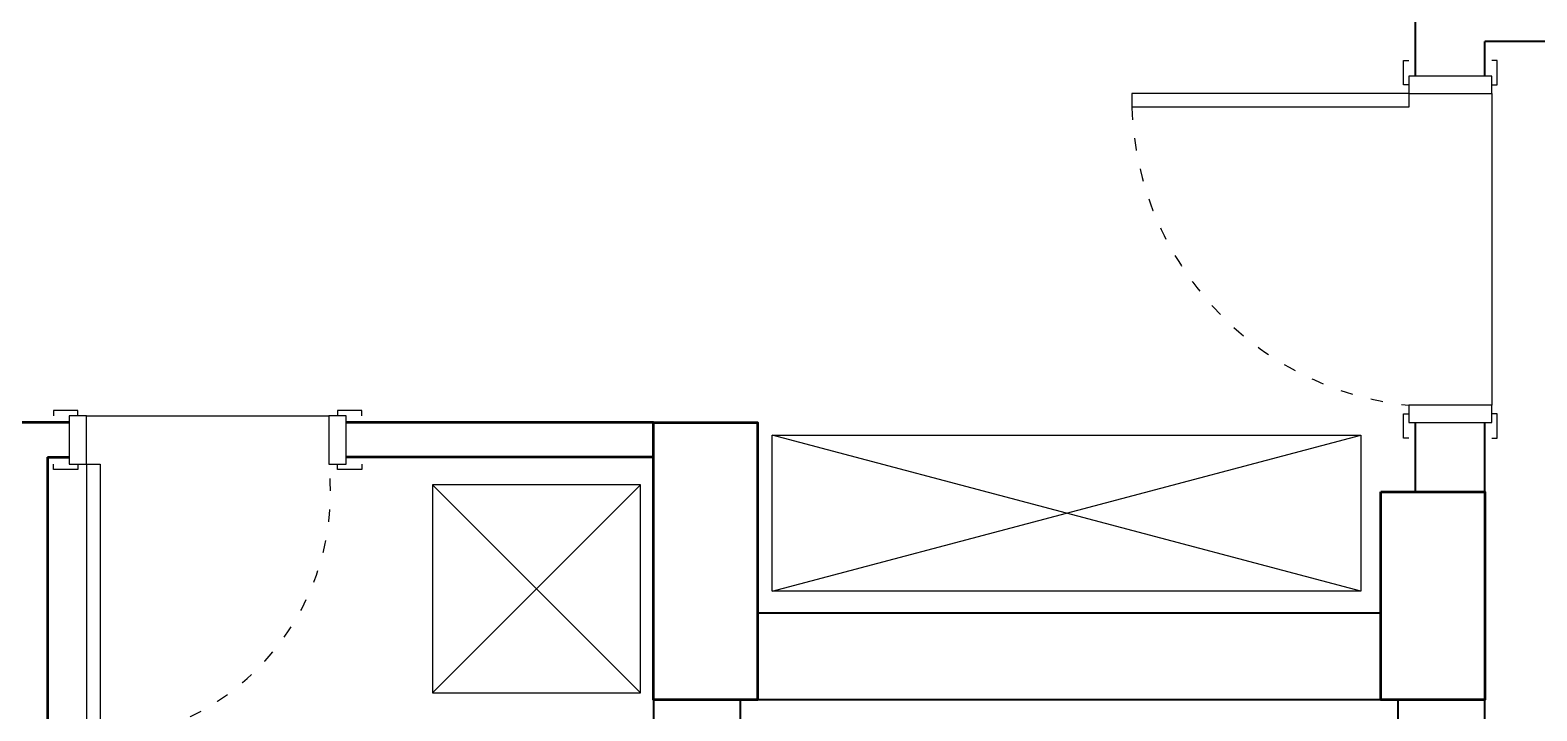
# Model space of a CAD drawing. Header units: millimetres. Extents: x 38 to 2348, y 24 to 977.
# Drawn here: x 643.4 to 1078.4, y 265.8 to 462.3 of the extents above; entities that cross this region are included whole.
import ezdxf

# ---------------------------------------------------------------- set-up
doc = ezdxf.new("R2010")
doc.units = ezdxf.units.MM
doc.linetypes.add('ACAD_ISO03W100', pattern=[30, 12, -18])
doc.layers.add('14_ISLAK_MEKAN_TEFRİŞ', color=134, linetype='Continuous')
doc.layers.add('7_TEFRİŞ', color=183, linetype='Continuous')
for name, color, linetype, lineweight in [('1_DUVAR', 7, 'Continuous', 50), ('9_KOLON', 90, 'Continuous', 50), ('DUVAR', 7, 'Continuous', 40), ('KOLON', 40, 'Continuous', 50), ('Pencere', 150, 'Continuous', 25)]:
    doc.layers.add(name, color=color, linetype=linetype, lineweight=lineweight)

# ---------------------------------------------------------------- blocks, each defined once
blk = doc.blocks.new('*U8')
at = {"layer": 'Pencere', "lineweight": 25, "ltscale": 5}
for p, q in [((-9, 7), (-9, 86.899937)), ((-5, 86.899937), (-9, 86.899937)), ((-5, 7), (-5, 86.899937)), ((-104.5, 7), (-104.5, 8.5)), ((-104.5, 8.5), (-97.5, 8.5)), ((-97.5, 8.5), (-97.5, 7)), ((-5, 7), (-9, 7)), ((-2.5, 7), (-2.5, 8.5)), ((-2.5, 8.5), (4.5, 8.5)), ((4.5, 8.5), (4.5, 7)), ((-104.5, -17), (-104.5, -18.5)), ((-97.5, -18.5), (-97.5, -17)), ((-5, -17), (-95, -17)), ((-2.5, -17), (-2.5, -18.5)), ((4.5, -18.5), (4.5, -17)), ((-104.5, -18.5), (-97.5, -18.5)), ((-2.5, -18.5), (4.5, -18.5))]:
    blk.add_line(p, q, dxfattribs=at)
at = {"layer": 'Pencere', "lineweight": 25, "ltscale": 5, "flags": 128}
for points in [[(-95, -17), (-95, 7), (-100, 7), (-100, -17), (-95, -17)], [(0, -17), (0, 7), (-5, 7), (-5, -17), (0, -17)]]:
    blk.add_lwpolyline(points, dxfattribs=at)
at = {"layer": 'Pencere', "linetype": 'ACAD_ISO03W100', "lineweight": 25, "ltscale": 0.3}
blk.add_arc((-6.290724, -2.249041), 89.190137, 91.740708, 174.047712, dxfattribs=at)
blk = doc.blocks.new('*U5')
at = {"layer": 'Pencere', "lineweight": 25, "ltscale": 5}
for p, q in [((-9, 7), (-9, 86.899937)), ((-5, 86.899937), (-9, 86.899937)), ((-5, 7), (-5, 86.899937)), ((-84.5, 7), (-84.5, 8.5)), ((-84.5, 8.5), (-77.5, 8.5)), ((-77.5, 8.5), (-77.5, 7)), ((-5, 7), (-9, 7)), ((-2.5, 7), (-2.5, 8.5)), ((-2.5, 8.5), (4.5, 8.5)), ((4.5, 8.5), (4.5, 7)), ((-84.5, -7), (-84.5, -8.5)), ((-84.5, -8.5), (-77.5, -8.5)), ((-77.5, -8.5), (-77.5, -7)), ((-5, -7), (-75, -7)), ((-2.5, -7), (-2.5, -8.5)), ((-2.5, -8.5), (4.5, -8.5)), ((4.5, -8.5), (4.5, -7))]:
    blk.add_line(p, q, dxfattribs=at)
at = {"layer": 'Pencere', "lineweight": 25, "ltscale": 5, "flags": 128}
for points in [[(-75, -7), (-75, 7), (-80, 7), (-80, -7), (-75, -7)], [(0, -7), (0, 7), (-5, 7), (-5, -7), (0, -7)]]:
    blk.add_lwpolyline(points, dxfattribs=at)
at = {"layer": 'Pencere', "linetype": 'ACAD_ISO03W100', "lineweight": 25, "ltscale": 0.3}
blk.add_arc((-3.520318, 15.164474), 71.944448, 94.36819, 186.516136, dxfattribs=at)
blk = doc.blocks.new('HJM')
at = {"layer": '14_ISLAK_MEKAN_TEFRİŞ'}
for p, q in [((21722.426807, 5869.618749), (21722.426807, 5929.618749)), ((21722.426807, 5929.618749), (21782.426807, 5929.618749)), ((21782.426807, 5929.618749), (21722.426807, 5869.618749)), ((21782.426807, 5869.618749), (21722.426807, 5929.618749)), ((21782.426807, 5929.618749), (21782.426807, 5869.618749)), ((21782.426807, 5869.618749), (21722.426807, 5869.618749))]:
    blk.add_line(p, q, dxfattribs=at)

msp = doc.modelspace()

# ---------------------------------------------------------------- linework, layer by layer
at = {"layer": '1_DUVAR'}
for p, q in [((654.644157, 349.022699), (628.401888, 349.022699)), ((654.644157, 349.022699), (628.401888, 349.022699)), ((823.401842, 349.022699), (734.644157, 349.022699, -0.000025)), ((648.401802, 339.022699), (648.401802, 44.02326)), ((648.401802, 339.022699), (654.644157, 339.022699)), ((823.401802, 339.022699), (734.644157, 339.022699, -0.000025)), ((793.401802, 339.022699), (734.644157, 339.022699, -0.000025))]:
    msp.add_line(p, q, dxfattribs=at)
at = {"layer": '7_TEFRİŞ', "elevation": 0.000004, "flags": 128}
for points in [[(1027.610908, 300.42856), (857.610908, 345.42856)], [(857.610908, 300.42856), (857.610908, 345.42856), (1027.610908, 345.42856), (1027.610908, 300.42856), (857.610908, 300.42856), (1027.610908, 345.42856)]]:
    msp.add_lwpolyline(points, dxfattribs=at)
at = {"layer": '9_KOLON', "elevation": -0.00001, "flags": 128}
for points in [[(823.401842, 349.022524), (853.401754, 349.022524), (853.401754, 269.022509), (823.401842, 269.022509)], [(1033.401821, 329.022482), (1063.402031, 329.022482), (1063.402031, 269.022509), (1033.401821, 269.022509)]]:
    msp.add_lwpolyline(points, close=True, dxfattribs=at)
at = {"layer": 'DUVAR'}
for p, q in [((1043.401802, 449.023208), (1043.401802, 469.022699)), ((1303.401802, 459.022699), (1063.401802, 459.022699)), ((1063.401802, 449.023208), (1063.401802, 459.022699)), ((1043.401802, 329.023155), (1043.401802, 349.023208)), ((1063.401802, 329.023208), (1063.401802, 349.023208)), ((1063.401802, 221.523129), (1063.401802, 349.023208))]:
    msp.add_line(p, q, dxfattribs=at)
at = {"layer": 'DUVAR', "elevation": -0.000038, "flags": 128}
for points in [[(823.401826, 294.02326), (823.401802, 294.02326), (823.401802, 114.02326)], [(1033.401717, 294.02326), (853.401862, 294.02326)], [(1038.401802, 221.523129), (1038.401802, 269.02326), (848.401802, 269.02326), (848.401802, 49.02326)], [(1063.401802, 221.523129), (1063.401802, 269.023034)]]:
    msp.add_lwpolyline(points, dxfattribs=at)

# ---------------------------------------------------------------- block references
at = {"layer": '14_ISLAK_MEKAN_TEFRİŞ', "xscale": -1}
msp.add_blockref('HJM', (22542.007692, -5598.543517, -0.000032), dxfattribs=at)
at = {"layer": 'KOLON'}
for name, p, rotation in [('*U8', (1048.401802, 449.023208, -0.000038), 90), ('*U5', (654.644157, 344.022699, -0.000025), 180)]:
    msp.add_blockref(name, p, dxfattribs=dict(at, rotation=rotation))

doc.saveas('drawing.dxf')
